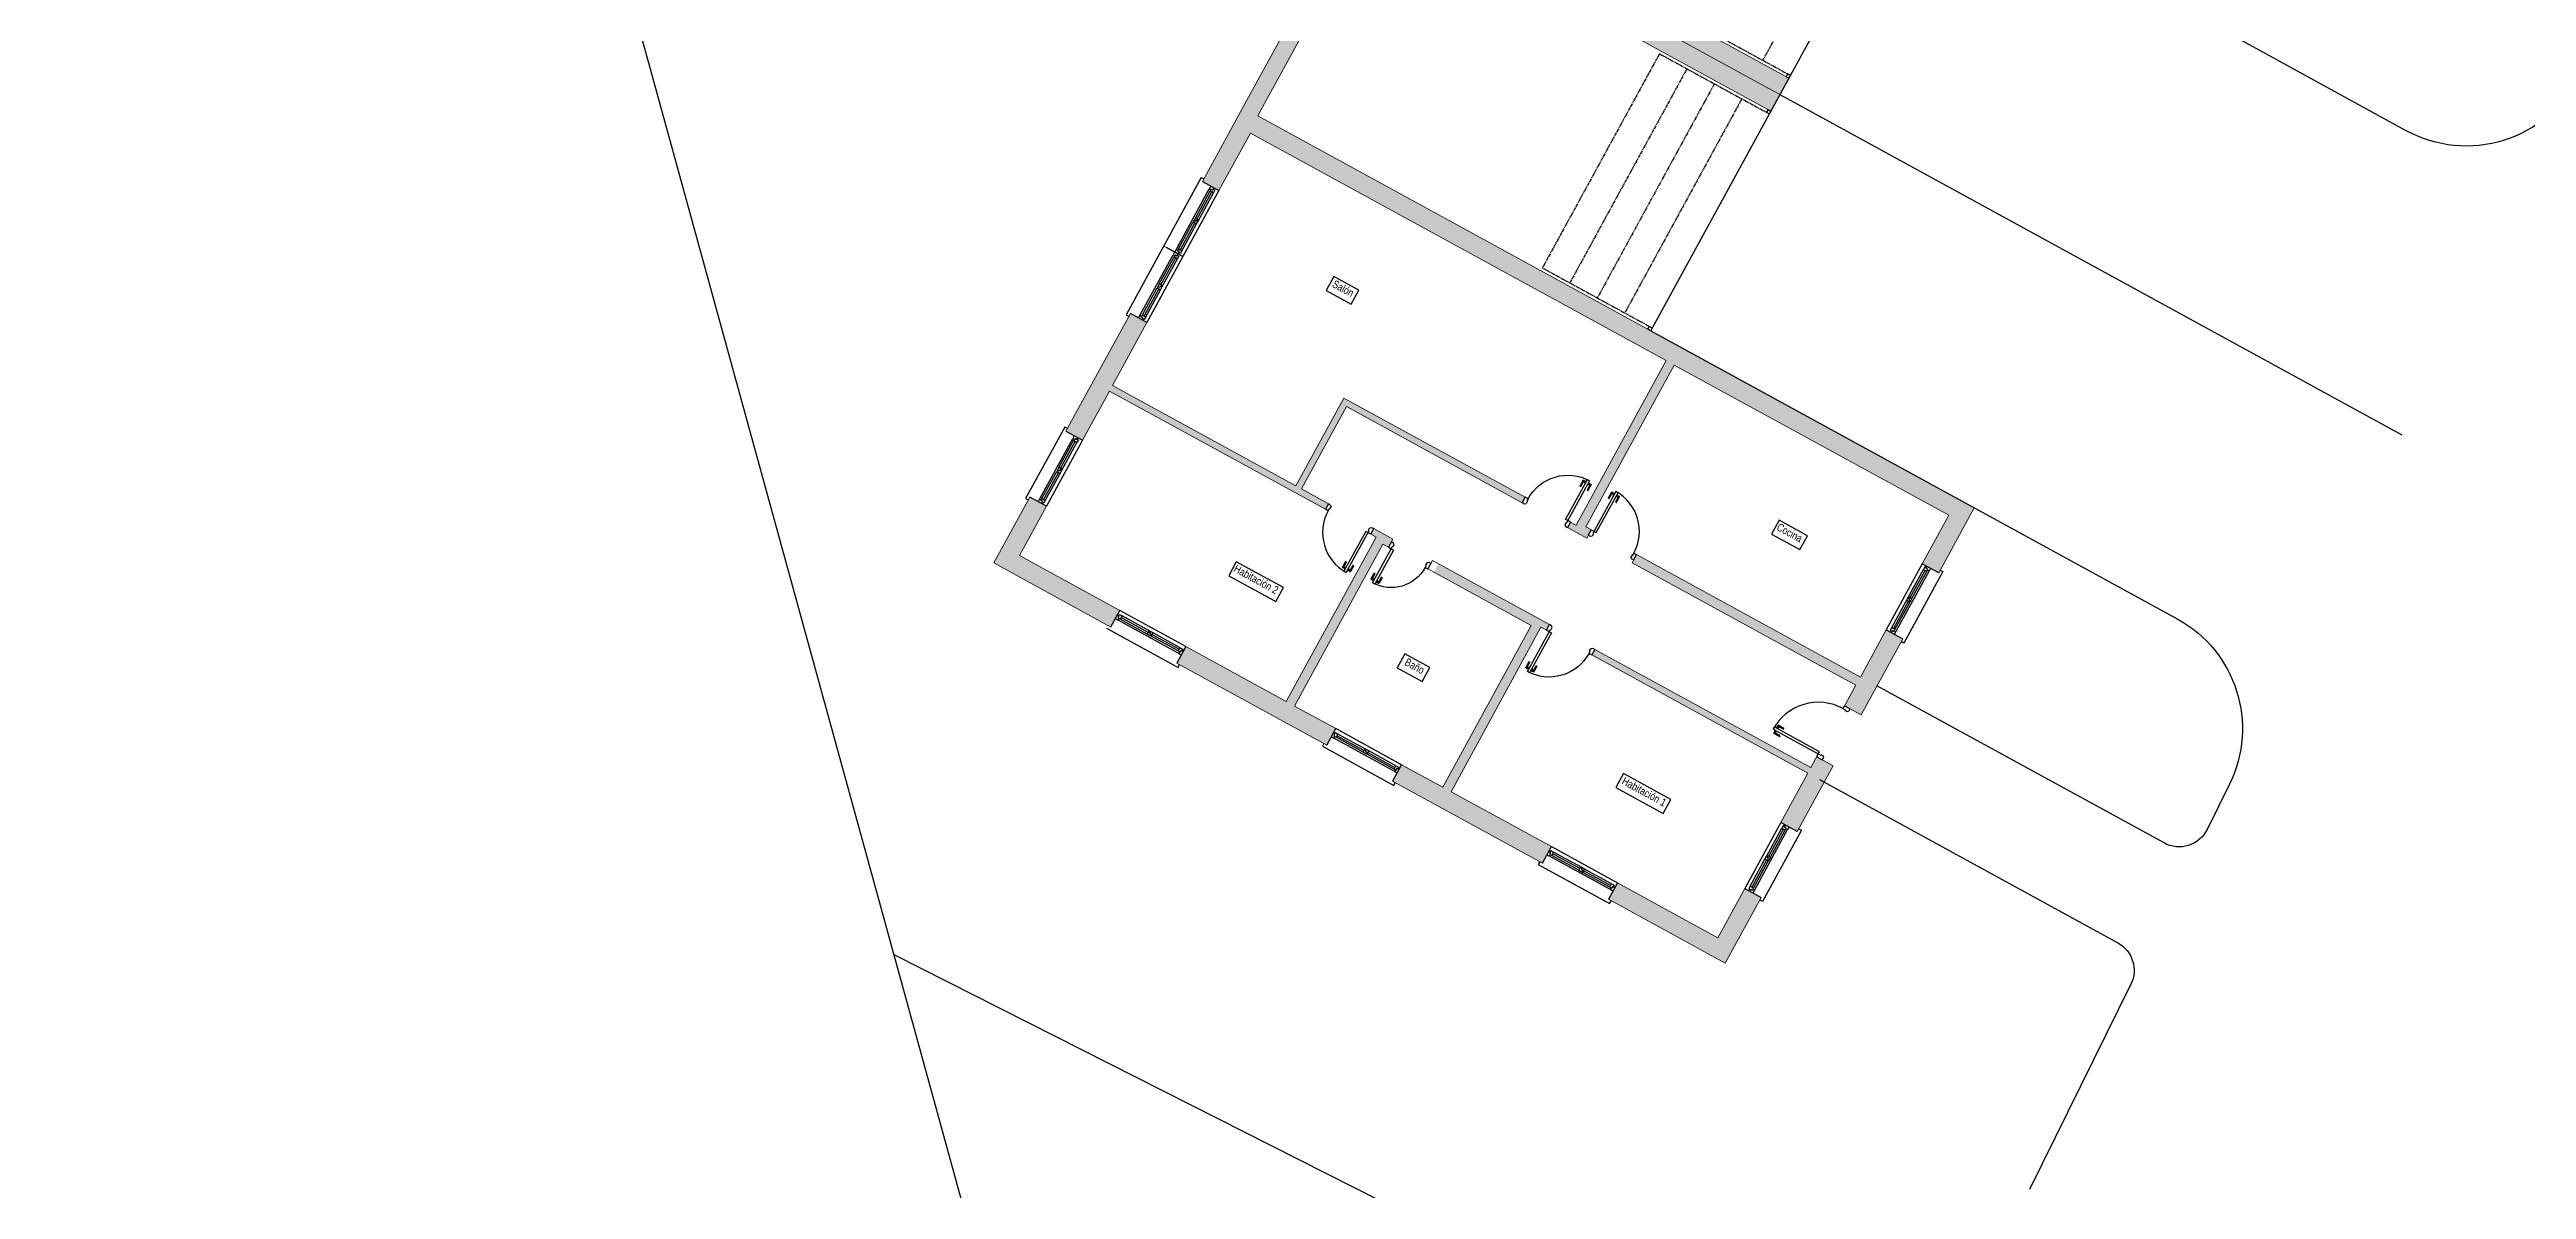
# Model space of a CAD drawing. Header units: millimetres. Extents: x 712192 to 1044287, y 40211 to 168571.
# Drawn here: x 722138 to 750467, y 68500 to 81532 of the extents above; entities that cross this region are included whole.
import ezdxf

# ---------------------------------------------------------------- set-up
doc = ezdxf.new("R2010")
doc.units = ezdxf.units.MM
doc.linetypes.add('ACAD_ISO10W100', pattern=[18, 12, -3, 0, -3])
for name, color, linetype in [('Aceras', 8, 'Continuous'), ('Carpinteria', 14, 'Continuous'), ('Cerramiento', 7, 'Continuous'), ('Cristal', 4, 'Continuous'), ('Fina', 2, 'Continuous'), ('Sombreado muros', 30, 'Continuous'), ('Textos', 5, 'Continuous')]:
    doc.layers.add(name, color=color, linetype=linetype)
for name, color, linetype, lineweight in [('Edificaciones', 6, 'Continuous', 18), ('Parcela', 1, 'Continuous', 30), ('Viales', 7, 'Continuous', 30)]:
    doc.layers.add(name, color=color, linetype=linetype, lineweight=lineweight)
doc.styles.add('basico', font='arial.ttf', dxfattribs={"width": 0.8})

# ---------------------------------------------------------------- blocks, each defined once
blk = doc.blocks.new('p825')
at = {"layer": 'Carpinteria'}
for p, q in [((-0.007, 0.754), (-0.007, 0.796)), ((0, 0.796), (-0.007, 0.796)), ((0.04, 0.825), (0, 0.825)), ((0, 0.825), (0, 0)), ((0.04, 0), (0.04, 0.825)), ((0.04, 0.796), (0.047, 0.796)), ((0.047, 0.754), (0.047, 0.796)), ((-0.054, 0.68), (-0.054, 0.78)), ((-0.039, 0.785), (-0.049, 0.785)), ((-0.044, 0.675), (-0.049, 0.675)), ((-0.039, 0.68), (-0.039, 0.785)), ((-0.007, 0.785), (-0.017, 0.785)), ((-0.017, 0.765), (-0.017, 0.785)), ((-0.007, 0.765), (-0.017, 0.765)), ((0, 0.754), (-0.007, 0.754)), ((0.04, 0.754), (0.047, 0.754)), ((0.047, 0.785), (0.057, 0.785)), ((0.047, 0.765), (0.057, 0.765)), ((0.057, 0.765), (0.057, 0.785)), ((0.079, 0.785), (0.089, 0.785)), ((0.079, 0.68), (0.079, 0.785)), ((0.084, 0.675), (0.089, 0.675)), ((0.094, 0.68), (0.094, 0.78)), ((-0.05, 0), (0, 0)), ((0, 0), (0.04, 0)), ((0, 0), (0, -0.04)), ((0.825, 0), (0.875, 0)), ((0.825, 0), (0.825, -0.04)), ((-0.01, -0.1), (-0.05, -0.1)), ((0.01, -0.08), (-0.01, -0.1)), ((0, -0.04), (0.01, -0.04)), ((0.01, -0.04), (0.01, -0.05)), ((0.01, -0.05), (0.01, -0.06)), ((0.01, -0.06), (0.01, -0.08)), ((0.825, -0.04), (0.815, -0.04)), ((0.815, -0.04), (0.815, -0.05)), ((0.815, -0.05), (0.815, -0.06)), ((0.815, -0.06), (0.815, -0.08)), ((0.815, -0.08), (0.84, -0.1)), ((0.86, -0.1), (0.84, -0.1)), ((0.86, -0.1), (0.875, -0.1))]:
    blk.add_line(p, q, dxfattribs=at)
for centre, radius, start, end in [((0, 0), 0.825, 0, 90), ((-0.049, 0.78), 0.005, 90, 180), ((-0.049, 0.68), 0.005, 180, 270), ((-0.044, 0.68), 0.005, 270, 0), ((-0.028, 0.812), 0.0294, 248.0255, 291.9745), ((-0.028, 0.738), 0.0294, 68.0255, 111.9745), ((0.068, 0.812), 0.0294, 248.0255, 291.9745), ((0.068, 0.738), 0.0294, 68.0255, 111.9745), ((0.084, 0.68), 0.005, 180, 270), ((0.089, 0.78), 0.005, 0, 90), ((0.089, 0.68), 0.005, 270, 0)]:
    blk.add_arc(centre, radius, start, end, dxfattribs=at)
at = {"layer": 'Cerramiento'}
for p, q in [((-0.05, 0), (-0.05, -0.1)), ((0.875, 0), (0.875, -0.1))]:
    blk.add_line(p, q, dxfattribs=at)
blk = doc.blocks.new('p725')
at = {"layer": 'Carpinteria'}
for p, q in [((-0.054, 0.58), (-0.054, 0.68)), ((-0.039, 0.685), (-0.049, 0.685)), ((-0.044, 0.575), (-0.049, 0.575)), ((-0.039, 0.58), (-0.039, 0.685)), ((-0.007, 0.685), (-0.017, 0.685)), ((-0.017, 0.665), (-0.017, 0.685)), ((-0.007, 0.665), (-0.017, 0.665)), ((-0.007, 0.654), (-0.007, 0.696)), ((0, 0.696), (-0.007, 0.696)), ((0, 0.654), (-0.007, 0.654)), ((0.04, 0.725), (0, 0.725)), ((0, 0.725), (0, -0.04)), ((0.04, 0), (0.04, 0.725)), ((0.04, 0.696), (0.047, 0.696)), ((0.04, 0.654), (0.047, 0.654)), ((0.047, 0.654), (0.047, 0.696)), ((0.047, 0.685), (0.057, 0.685)), ((0.047, 0.665), (0.057, 0.665)), ((0.057, 0.665), (0.057, 0.685)), ((0.079, 0.685), (0.089, 0.685)), ((0.079, 0.58), (0.079, 0.685)), ((0.084, 0.575), (0.089, 0.575)), ((0.094, 0.58), (0.094, 0.68)), ((-0.05, 0), (0, 0)), ((0, 0), (0.04, 0)), ((0.725, 0), (0.775, 0)), ((0.725, 0), (0.725, -0.04)), ((-0.01, -0.1), (-0.05, -0.1)), ((0.01, -0.08), (-0.01, -0.1)), ((0, -0.04), (0.01, -0.04)), ((0.01, -0.04), (0.01, -0.08)), ((0.725, -0.04), (0.715, -0.04)), ((0.715, -0.04), (0.715, -0.08)), ((0.74, -0.1), (0.715, -0.08)), ((0.76, -0.1), (0.74, -0.1)), ((0.76, -0.1), (0.775, -0.1))]:
    blk.add_line(p, q, dxfattribs=at)
for centre, radius, start, end in [((-0.049, 0.68), 0.005, 90, 180), ((-0.049, 0.58), 0.005, 180, 270), ((-0.044, 0.58), 0.005, 270, 0), ((-0.028, 0.712), 0.0294, 248.0255, 291.9745), ((-0.028, 0.638), 0.0294, 68.0255, 111.9745), ((0, 0), 0.725, 0, 90), ((0.068, 0.712), 0.0294, 248.0255, 291.9745), ((0.068, 0.638), 0.0294, 68.0255, 111.9745), ((0.084, 0.58), 0.005, 180, 270), ((0.089, 0.68), 0.005, 0, 90), ((0.089, 0.58), 0.005, 270, 0)]:
    blk.add_arc(centre, radius, start, end, dxfattribs=at)
at = {"layer": 'Cerramiento'}
for p, q in [((-0.05, 0), (-0.05, -0.1)), ((0.775, -0.1), (0.775, 0))]:
    blk.add_line(p, q, dxfattribs=at)
blk = doc.blocks.new('ven2')
at = {"layer": 'Carpinteria'}
for p, q in [((0, 0.5), (0.04, 0.5)), ((0.04, 0.4), (0.03, 0.4)), ((0.03, 0.4), (0.03, 0.3)), ((0.04, 0.5), (0.04, 0.4)), ((1, 0.5), (0.04, 0.5)), ((0.06, 0.4), (0.04, 0.4)), ((0.06, 0.2), (0.06, 0.4)), ((0.47, 0.4), (0.06, 0.4)), ((0.47, 0.2), (0.47, 0.4)), ((0.47, 0.4), (0.53, 0.4)), ((0.51, 0.3), (0.51, 0.4)), ((0.53, 0.4), (0.53, 0.2)), ((0.94, 0.4), (0.53, 0.4)), ((0.96, 0.4), (0.94, 0.4)), ((0.94, 0.4), (0.94, 0.2)), ((0.96, 0.4), (0.96, 0.5)), ((0.96, 0.5), (1, 0.5)), ((0.97, 0.4), (0.96, 0.4)), ((0.97, 0.3), (0.97, 0.4)), ((0.03, 0.3), (0, 0.3)), ((0.02, 0.3), (0.02, 0.2)), ((0.02, 0.2), (0.06, 0.2)), ((0.49, 0.2), (0.06, 0.2)), ((0.49, 0.2), (0.49, 0.3)), ((0.49, 0.3), (0.51, 0.3)), ((0.53, 0.2), (0.49, 0.2)), ((0.94, 0.2), (0.53, 0.2)), ((0.94, 0.2), (0.98, 0.2)), ((1, 0.3), (0.97, 0.3)), ((0.98, 0.2), (0.98, 0.3))]:
    blk.add_line(p, q, dxfattribs=at)
at = {"layer": 'Cerramiento'}
for p, q in [((0, 1), (0, 0)), ((1, 0), (1, 1))]:
    blk.add_line(p, q, dxfattribs=at)
at = {"layer": 'Cristal'}
for p, q in [((0.47, 0.3), (0.06, 0.3)), ((0.53, 0.3), (0.94, 0.3))]:
    blk.add_line(p, q, dxfattribs=at)
blk = doc.blocks.new('p625')
at = {"layer": 'Carpinteria'}
for p, q in [((-0.054, 0.48), (-0.054, 0.58)), ((-0.039, 0.585), (-0.049, 0.585)), ((-0.044, 0.475), (-0.049, 0.475)), ((-0.039, 0.48), (-0.039, 0.585)), ((-0.017, 0.565), (-0.017, 0.585)), ((-0.007, 0.585), (-0.017, 0.585)), ((-0.007, 0.565), (-0.017, 0.565)), ((0, 0.596), (-0.007, 0.596)), ((-0.007, 0.554), (-0.007, 0.596)), ((0, 0.554), (-0.007, 0.554)), ((0.04, 0.625), (0, 0.625)), ((0, 0.625), (0, -0.04)), ((0.04, 0), (0.04, 0.625)), ((0.04, 0.596), (0.047, 0.596)), ((0.04, 0.554), (0.047, 0.554)), ((0.047, 0.554), (0.047, 0.596)), ((0.047, 0.585), (0.057, 0.585)), ((0.047, 0.565), (0.057, 0.565)), ((0.057, 0.565), (0.057, 0.585)), ((0.079, 0.48), (0.079, 0.585)), ((0.079, 0.585), (0.089, 0.585)), ((0.084, 0.475), (0.089, 0.475)), ((0.094, 0.48), (0.094, 0.58)), ((-0.05, 0), (0, 0)), ((0, 0), (0.04, 0)), ((0.625, 0), (0.675, 0)), ((0.625, 0), (0.625, -0.04)), ((-0.01, -0.1), (-0.05, -0.1)), ((0.01, -0.08), (-0.01, -0.1)), ((0, -0.04), (0.01, -0.04)), ((0.01, -0.04), (0.01, -0.08)), ((0.625, -0.04), (0.615, -0.04)), ((0.615, -0.04), (0.615, -0.08)), ((0.64, -0.1), (0.615, -0.08)), ((0.66, -0.1), (0.64, -0.1)), ((0.66, -0.1), (0.675, -0.1))]:
    blk.add_line(p, q, dxfattribs=at)
for centre, radius, start, end in [((-0.049, 0.58), 0.005, 90, 180), ((-0.049, 0.48), 0.005, 180, 270), ((-0.044, 0.48), 0.005, 270, 0), ((-0.028, 0.612), 0.0294, 248.0255, 291.9745), ((-0.028, 0.538), 0.0294, 68.0255, 111.9745), ((0, 0), 0.625, 0, 90), ((0.068, 0.612), 0.0294, 248.0255, 291.9745), ((0.068, 0.538), 0.0294, 68.0255, 111.9745), ((0.084, 0.48), 0.005, 180, 270), ((0.089, 0.58), 0.005, 0, 90), ((0.089, 0.48), 0.005, 270, 0)]:
    blk.add_arc(centre, radius, start, end, dxfattribs=at)
at = {"layer": 'Cerramiento'}
for p, q in [((-0.05, -0.1), (-0.05, 0)), ((0.675, -0.1), (0.675, 0))]:
    blk.add_line(p, q, dxfattribs=at)

msp = doc.modelspace()

# ---------------------------------------------------------------- hatches: boundary and pattern name
at = {"layer": 'Aceras'}
h = msp.add_hatch(dxfattribs=at)
h.set_pattern_fill('ANSI37', color=256, scale=71.580675)
h.set_pattern_definition([(45, (270544.93, 3236.83), (-160.7032, 160.7032), []), (135, (270544.93, 3236.83), (-160.7032, -160.7032), [])])
h.paths.add_polyline_path([(757552, 126920, 0.414214), (755563, 127297), (722138, 104533), (722944, 103350)])
h.paths.add_polyline_path([(787790, 143539), (799687, 138960, 0.414214), (798865, 140810), (788304, 144875, 0.319675), (777176, 142017), (764778, 133574, 0.414214), (764401, 131584), (778150, 140948, -0.325822)])
h.paths.add_polyline_path([(824260, 129503), (824297, 129905, 0.335762), (823386, 131373), (810355, 136388, 0.414214), (808504, 135566)])
h.paths.add_polyline_path([(833260, 127573, 0.414214), (831409, 126751), (836939, 124623), (836986, 124935, 0.351854), (836085, 126485)])
h.paths.add_polyline_path([(852012, 118821, -0.378204), (856528, 111652), (854208, 97365, 0.414214), (855850, 98548), (857942, 111422, 0.375958), (852475, 120177), (844825, 123121, 0.414214), (842975, 122299)])
h.paths.add_polyline_path([(854898, 92685, 0.421729), (853678, 94333), (850815, 76534, 0.416122), (852466, 77716)])
h.paths.add_polyline_path([(851021, 68815, 0.414214), (849837, 70458), (847818, 58027), (848044, 58026, 0.369067), (849463, 59228)])
at = {"layer": 'Sombreado muros'}
h = msp.add_hatch(dxfattribs=at)
h.set_pattern_fill('SACNCR', color=256, scale=57.26454)
h.set_pattern_definition([(45, (270544.93, 3236.83), (-96.42192, 96.42192), []), (45, (270641.35, 3236.83), (-96.42192, 96.42192), [0, -136.361185])])
h.paths.add_polyline_path([(735958, 80775), (736061, 80963), (737332, 83286), (741824, 80828), (741927, 81017), (737264, 83568), (735787, 80868), (735324, 80022), (735513, 79919), (735872, 80577), (740626, 77977), (739597, 76095), (739535, 76130), (739500, 76067), (739720, 75947), (739772, 76041), (739709, 76075), (740721, 77925), (743861, 76207), (743557, 75652), (743745, 75549), (744152, 76293)])
h.paths.add_polyline_path([(734688, 78412), (734500, 78515), (733763, 77168), (733951, 77065), (734260, 77628), (736731, 76277), (736765, 76339), (736456, 76509), (736971, 77451), (738982, 76350), (739017, 76413), (736943, 77548), (736393, 76543), (734294, 77691)])
h.paths.add_polyline_path([(733539, 76311), (733351, 76414), (732939, 75662), (734277, 74930), (734380, 75119), (733231, 75747)])
h.paths.add_polyline_path([(736377, 74026), (737389, 75876), (737451, 75842), (737486, 75904), (737503, 75936), (737283, 76056), (737249, 75993), (737312, 75959), (736283, 74078), (735133, 74706), (735030, 74518), (736745, 73580), (736848, 73769)])
h.paths.add_polyline_path([(738167, 73047), (739196, 74928), (739258, 74894), (739293, 74957), (738021, 75652), (737970, 75558), (739084, 74948), (738073, 73099), (737602, 73356), (737498, 73168), (739213, 72230), (739316, 72419)])
h.paths.add_polyline_path([(742539, 73344), (742351, 73447), (742282, 73322), (739811, 74673), (739777, 74611), (742248, 73259), (741939, 72695), (742128, 72592)])
h.paths.add_polyline_path([(743333, 74796), (743145, 74899), (742849, 74358), (740290, 75758), (740238, 75663), (742797, 74264), (742669, 74028), (742857, 73925)])
h.paths.add_polyline_path([(741716, 71838), (741527, 71941), (741219, 71378), (740070, 72006), (739967, 71818), (741304, 71086)])
h.paths.add_polyline_path([(739032, 86352), (739391, 87010), (739203, 87113), (738740, 86267), (737264, 83568), (741927, 81017), (742030, 81205), (741999, 81222), (737538, 83662), (738808, 85985), (738911, 86173), (747105, 81692), (747512, 82435), (747323, 82538), (747020, 81983), (743880, 83701), (744891, 85550), (744954, 85516), (745006, 85610), (744786, 85730), (744752, 85667), (744814, 85633), (743786, 83752)])
h.paths.add_polyline_path([(740953, 89865), (740764, 89968), (740027, 88621), (740216, 88518), (740610, 89238), (742709, 88090), (742160, 87085), (744234, 85951), (744268, 86014), (742257, 87114), (742772, 88056), (743081, 87887), (743116, 87949), (740644, 89301)])
h.paths.add_polyline_path([(741588, 91474), (741177, 90721), (741365, 90618), (741673, 91182), (742823, 90554), (742926, 90742)])
h.paths.add_polyline_path([(743679, 90330), (743576, 90141), (744725, 89513), (743697, 87632), (743634, 87666), (743599, 87603), (743819, 87483), (743871, 87577), (743808, 87612), (744820, 89461), (745291, 89204), (745394, 89392)])
h.paths.add_polyline_path([(746147, 88980), (746044, 88791), (746515, 88534), (745504, 86684), (744389, 87294), (744337, 87200), (745609, 86504), (745643, 86567), (745581, 86601), (746609, 88482), (747759, 87854), (747862, 88042)])
h.paths.add_polyline_path([(748615, 87630), (748512, 87441), (749662, 86813), (749353, 86249), (749542, 86146), (749953, 86898)])
h.paths.add_polyline_path([(749129, 85392), (748941, 85495), (748633, 84932), (746161, 86283), (746127, 86221), (748598, 84869), (748530, 84743), (748718, 84640)])
h.paths.add_polyline_path([(748400, 84059), (748212, 84162), (748083, 83927), (745524, 85327), (745472, 85232), (748031, 83833), (747736, 83292), (747924, 83189)])

# ---------------------------------------------------------------- linework, layer by layer
at = {"layer": 'Carpinteria', "linetype": 'ACAD_ISO10W100'}
for p, q in [((741734, 81408), (743073, 83856)), ((740792, 81924), (742016, 81254)), ((740551, 81484), (739212, 79036)), ((740865, 81312), (739526, 78864)), ((740551, 81484), (741776, 80814)), ((741179, 81140), (739840, 78692)), ((741493, 80969), (740154, 78521)), ((739212, 79036), (740437, 78366))]:
    msp.add_line(p, q, dxfattribs=at)
at = {"layer": 'Carpinteria'}
for p, q in [((742016, 81254), (741999, 81222)), ((741999, 81222), (742030, 81205)), ((742048, 81237), (742016, 81254)), ((742030, 81205), (742048, 81237)), ((741776, 80814), (741793, 80846)), ((741807, 80797), (741776, 80814)), ((741793, 80846), (741824, 80828)), ((741824, 80828), (741807, 80797)), ((740419, 78335), (740437, 78366)), ((740451, 78317), (740419, 78335)), ((740437, 78366), (740468, 78349)), ((740468, 78349), (740451, 78317))]:
    msp.add_line(p, q, dxfattribs=at)
at = {"layer": 'Edificaciones'}
for p, q in [((736061, 80963), (735958, 80775)), ((735513, 79919), (735324, 80022)), ((735100, 79165), (734881, 79286)), ((734688, 78412), (734500, 78515)), ((740626, 77977), (739597, 76095)), ((740721, 77925), (739709, 76075)), ((736731, 76277), (734260, 77628)), ((736393, 76543), (734294, 77691)), ((736393, 76543), (736943, 77548)), ((736456, 76509), (736971, 77451)), ((739017, 76413), (736943, 77548)), ((738982, 76350), (736971, 77451)), ((733951, 77065), (733763, 77168)), ((736765, 76339), (736456, 76509)), ((733539, 76311), (733351, 76414)), ((736731, 76277), (736765, 76339)), ((739017, 76413), (738982, 76350)), ((743557, 75652), (743861, 76207)), ((737312, 75959), (736283, 74078)), ((737249, 75993), (737283, 76056)), ((737312, 75959), (737249, 75993)), ((737503, 75936), (737283, 76056)), ((737451, 75842), (737503, 75936)), ((739535, 76130), (739500, 76067)), ((739720, 75947), (739500, 76067)), ((739597, 76095), (739535, 76130)), ((739772, 76041), (739709, 76075)), ((739772, 76041), (739720, 75947)), ((737389, 75876), (736377, 74026)), ((737451, 75842), (737389, 75876)), ((737903, 75594), (737955, 75689)), ((739293, 74957), (737955, 75689)), ((740290, 75758), (740238, 75663)), ((742797, 74264), (740238, 75663)), ((742849, 74358), (740290, 75758)), ((743745, 75549), (743557, 75652)), ((739084, 74948), (737903, 75594)), ((734380, 75119), (734277, 74930)), ((739084, 74948), (738073, 73099)), ((739196, 74928), (738167, 73047)), ((739258, 74894), (739196, 74928)), ((739258, 74894), (739293, 74957)), ((743333, 74796), (743145, 74899)), ((735133, 74706), (735030, 74518)), ((739777, 74611), (739811, 74673)), ((742248, 73259), (739777, 74611)), ((742282, 73322), (739811, 74673)), ((742669, 74028), (742857, 73925)), ((736848, 73769), (736745, 73580)), ((742351, 73447), (742539, 73344)), ((737602, 73356), (737498, 73168)), ((739316, 72419), (738167, 73047)), ((742128, 72592), (741939, 72695)), ((739316, 72419), (739213, 72230)), ((740070, 72006), (739967, 71818)), ((741219, 71378), (740070, 72006)), ((741527, 71941), (741219, 71378)), ((741716, 71838), (741527, 71941))]:
    msp.add_line(p, q, dxfattribs=at)
for points in [[(738740, 86267), (737264, 83568), (741927, 81017), (742048, 81237)], [(738808, 85985), (737538, 83662), (742030, 81205)], [(735787, 80868), (737264, 83568), (741927, 81017), (741807, 80797)], [(736061, 80963), (737332, 83286), (741824, 80828)], [(735324, 80022), (735787, 80868)], [(735958, 80775), (744152, 76293), (743745, 75549)], [(735513, 79919), (735872, 80577), (740626, 77977)], [(733763, 77168), (734500, 78515)], [(734294, 77691), (734688, 78412)], [(740721, 77925), (743861, 76207)], [(733951, 77065), (734260, 77628)], [(734277, 74930), (732939, 75662), (733351, 76414)], [(734380, 75119), (733231, 75747), (733539, 76311)], [(743145, 74899), (742849, 74358)], [(743333, 74796), (742857, 73925)], [(736745, 73580), (735030, 74518)], [(736283, 74078), (735133, 74706)], [(742797, 74264), (742651, 73997)], [(736848, 73769), (736377, 74026)], [(742368, 73479), (742282, 73322)], [(739213, 72230), (737498, 73168)], [(738073, 73099), (737602, 73356)], [(742248, 73259), (741939, 72695)], [(742539, 73344), (742128, 72592)], [(741716, 71838), (741304, 71086), (739967, 71818)]]:
    msp.add_lwpolyline(points, dxfattribs=at)
at = {"layer": 'Fina'}
for p, q in [((735310, 80071), (734451, 78501)), ((735513, 79919), (735100, 79165)), ((735310, 80071), (735341, 80053)), ((735100, 79165), (734688, 78412)), ((734451, 78501), (734483, 78483)), ((733749, 77216), (733302, 76400)), ((733951, 77065), (733539, 76311)), ((733780, 77199), (733749, 77216)), ((733302, 76400), (733333, 76383)), ((743557, 75652), (743145, 74899)), ((743794, 75564), (743347, 74747)), ((743763, 75581), (743794, 75564)), ((735133, 74706), (734380, 75119)), ((734228, 74916), (735045, 74469)), ((743347, 74747), (743316, 74764)), ((735045, 74469), (735062, 74501)), ((737602, 73356), (736848, 73769)), ((736713, 73597), (736696, 73566)), ((736696, 73566), (737513, 73119)), ((737513, 73119), (737530, 73151)), ((741939, 72695), (741527, 71941)), ((742176, 72606), (741730, 71790)), ((742145, 72623), (742176, 72606)), ((739182, 72247), (739164, 72216)), ((739316, 72419), (740070, 72006)), ((739164, 72216), (739981, 71769)), ((739981, 71769), (739998, 71801)), ((741730, 71790), (741698, 71807))]:
    msp.add_line(p, q, dxfattribs=at)
at = {"layer": 'Parcela'}
msp.add_line((740761, 66648), (731792, 71187), dxfattribs=at)
msp.add_lwpolyline([(852012, 118821), (787790, 143539, 0.325822), (778150, 140948), (722944, 103350), (732613, 68202), (724717, 65744), (724234, 63740, 0.180942), (725923, 49944, 0.177877), (732879, 43605, 0.071967), (742428, 41236, 0.049784), (752504, 41236, -0.049784), (756785, 41236), (776408, 79455), (778766, 99988), (832631, 93802)], format="xyb", dxfattribs=at)
at = {"layer": 'Textos'}
for points in [[(737111, 78782), (736826, 78938), (736739, 78778), (737024, 78622)], [(742245, 75974), (741919, 76153), (741831, 75993), (742157, 75815)], [(736252, 75381), (735711, 75677), (735624, 75517), (736165, 75221)], [(737924, 74466), (737639, 74622), (737552, 74463), (737837, 74307)], [(740680, 72959), (740139, 73255), (740051, 73095), (740592, 72799)]]:
    msp.add_lwpolyline(points, close=True, dxfattribs=at)
at = {"layer": 'Viales'}
for p, q in [((740451, 78317), (743404, 83716)), ((741927, 81017), (749041, 77126))]:
    msp.add_line(p, q, dxfattribs=at)
for points in [[(749770, 102231), (754646, 101946, -0.426736), (754981, 101552), (753750, 89402, -0.032827), (753053, 85259), (751064, 81227, -0.426638), (749093, 80604), (747105, 81692)], [(740451, 78317), (746474, 75023, -0.401897), (747071, 73133), (746816, 72616, -0.426638), (746323, 72461), (743039, 74257)], [(742381, 73186), (745794, 71319, -0.401897), (745943, 70847), (744785, 68500)]]:
    msp.add_lwpolyline(points, format="xyb", dxfattribs=at)

# ---------------------------------------------------------------- block references
at = {"layer": 'Cerramiento'}
for name, p, xscale, yscale, zscale, rotation in [('p725', (739503, 76147), -715.8067457142453, 715.8067457142455, 715.8067457142453, 331.3218966856236), ('p725', (739803, 76024), 715.806745714245, 715.806745714245, 715.806745714245, 331.3218966856235), ('p725', (737217, 76010), 715.806745714245, 715.806745714245, 715.806745714245, 151.3218966856236), ('p625', (737483, 75824), -710.0802917653225, 710.0802917653225, 710.0802917653225, 151.3218966855233), ('p725', (739290, 74877), -715.8067457142449, 715.8067457142453, 715.8067457142453, 151.3218966856235), ('p825', (742368, 73479), 715.8067457142452, 715.8067457142452, 715.8067457142452, 61.32189668545119)]:
    msp.add_blockref(name, p, dxfattribs=dict(at, xscale=xscale, yscale=yscale, zscale=zscale, rotation=rotation))
at = {"layer": 'Fina', "yscale": 214.7420237142814}
for p, xscale, zscale, rotation in [((735513, 79919), -858.9680948570942, 858.9680948570943, 61.32189668562357), ((735100, 79165), -858.9680948570942, 858.9680948570943, 61.32189668562357), ((733951, 77065), -858.9680948570942, 858.9680948570943, 61.32189668562357), ((743557, 75652), 858.9680948570942, 858.9680948570942, 241.3218966856237), ((734380, 75119), -858.9680948570942, 858.9680948570943, 151.3218966856235), ((736848, 73769), -858.9680948570942, 858.9680948570943, 151.3218966856235), ((741939, 72695), 858.9680948570942, 858.9680948570942, 241.3218966856237), ((739316, 72419), -858.9680948570942, 858.9680948570943, 151.3218966856235)]:
    msp.add_blockref('ven2', p, dxfattribs=dict(at, xscale=xscale, zscale=zscale, rotation=rotation))

# ---------------------------------------------------------------- texts
at = {"layer": 'Textos', "style": 'basico', "width": 0.8}
for s, height, p in [('Salón', 89.5, (736800, 78823)), ('Cocina', 89.5, (741882, 76044)), ('Habitación 2', 89.48, (735673, 75569)), ('Baño', 89.5, (737627, 74500)), ('Habitación 1', 89.48, (740112, 73141))]:
    msp.add_text(s, height=height, rotation=331.3219, dxfattribs=at).set_placement(p)

doc.saveas('drawing.dxf')
